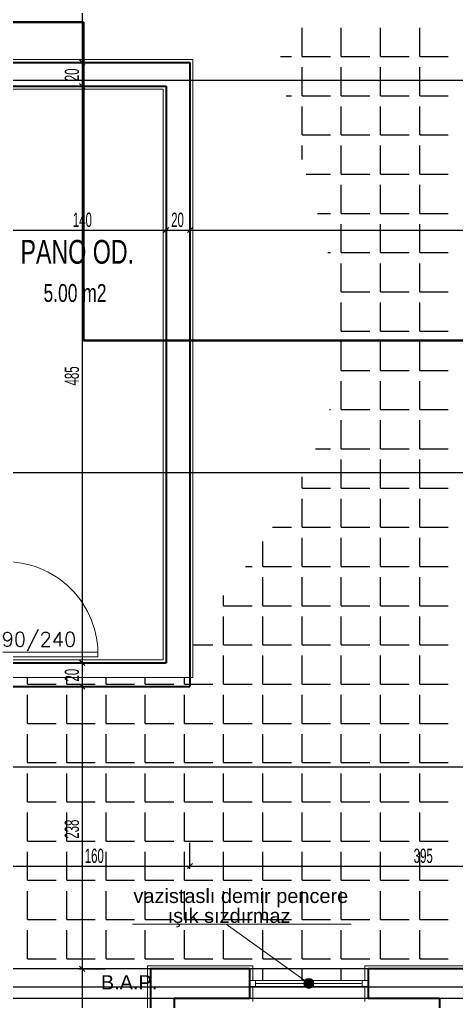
# Model space of a CAD drawing. Header units: inches. Extents: x -7543 to -822, y 102837 to 190349.
# Drawn here: x -836.2318 to -836.1951, y 102837.1852 to 102837.2678 of the extents above; entities that cross this region are included whole.
import ezdxf

# ---------------------------------------------------------------- set-up
doc = ezdxf.new("R2010")
doc.units = ezdxf.units.IN
doc.header["$MEASUREMENT"] = 0
doc.linetypes.add('DASHDOTX2', pattern=[2, 1, -0.5, 0, -0.5])
doc.linetypes.add('DASHED', pattern=[19.05, 12.7, -6.35])
doc.layers.get('Defpoints').update_dxf_attribs({"lineweight": 25})
for name, color, linetype, lineweight in [('AKS', 1, 'Continuous', 25), ('ICOL', 55, 'Continuous', 25), ('KESİT', 7, 'Continuous', 40), ('SIVA', 150, 'Continuous', 15), ('TARAMA', 8, 'Continuous', 25), ('YAZI', 7, 'Continuous', 25)]:
    doc.layers.add(name, color=color, linetype=linetype, lineweight=lineweight)
for name, color, linetype, lineweight, true_color in [('DUVAR', 7, 'Continuous', 35, 0xfc4642), ('KAPI', 7, 'Continuous', 18, 0xffb360), ('PENCERE', 7, 'Continuous', 18, 0xffb360)]:
    doc.layers.add(name, color=color, linetype=linetype, lineweight=lineweight, true_color=true_color)
doc.styles.add('arıal', font='arial.ttf', dxfattribs={"width": 0.7})
doc.styles.add('OLCU', font='tromand.shx', dxfattribs={"width": 0.6, "height": 12})
doc.styles.add('style5', font='arial.ttf', dxfattribs={"height": 1.25})
doc.styles.add('TURKCE', font='arial.ttf')
doc.styles.add('TXTX', font='TXTX')

msp = doc.modelspace()

# ---------------------------------------------------------------- hatches: boundary and pattern name
at = {"layer": 'PENCERE'}
msp.add_hatch(color=256, dxfattribs=at).paths.add_polyline_path([(-836.207494, 102837.186287, 1), (-836.207494, 102837.187112, 1)])

# ---------------------------------------------------------------- linework, layer by layer
at = {"layer": 'AKS', "linetype": 'DASHDOTX2', "ltscale": 10}
for p, q in [((-836.36717, 102837.262675), (-836.119115, 102837.262675)), ((-836.36717, 102837.229681), (-836.119115, 102837.229681)), ((-836.36717, 102837.204925), (-836.119115, 102837.204925)), ((-836.366996, 102837.186425), (-836.119115, 102837.186425))]:
    msp.add_line(p, q, dxfattribs=at)
at = {"layer": 'Defpoints'}
for p, q in [((-836.217494, 102837.264177), (-836.238494, 102837.264177)), ((-836.217494, 102837.211675), (-836.217494, 102837.264177)), ((-836.233494, 102837.211675), (-836.217494, 102837.211675)), ((-836.177994, 102837.187925), (-836.236994, 102837.187925)), ((-836.160994, 102837.185425), (-836.335994, 102837.185425))]:
    msp.add_line(p, q, dxfattribs=at)
at = {"layer": 'DUVAR'}
for p, q in [((-836.233494, 102837.264177), (-836.217494, 102837.264177)), ((-836.217494, 102837.264177), (-836.217494, 102837.211675)), ((-836.233494, 102837.262177), (-836.219494, 102837.262177)), ((-836.219494, 102837.262177), (-836.219494, 102837.213675)), ((-836.233494, 102837.213675), (-836.219494, 102837.213675)), ((-836.233494, 102837.211675), (-836.217494, 102837.211675)), ((-836.212494, 102837.187925), (-836.220822, 102837.187925)), ((-836.220822, 102837.187925), (-836.220822, 102837.177425)), ((-836.212494, 102837.187925), (-836.212494, 102837.185425)), ((-836.212494, 102837.1877), (-836.212494, 102837.1857)), ((-836.177994, 102837.187925), (-836.202494, 102837.187925)), ((-836.202494, 102837.187925), (-836.202494, 102837.185425)), ((-836.202494, 102837.1877), (-836.202494, 102837.1857)), ((-836.212494, 102837.185425), (-836.218822, 102837.185425)), ((-836.218822, 102837.185425), (-836.218822, 102837.179425)), ((-836.196494, 102837.185425), (-836.202494, 102837.185425)), ((-836.196494, 102837.185425), (-836.196494, 102837.179425))]:
    msp.add_line(p, q, dxfattribs=at)
at = {"layer": 'ICOL'}
for p, q in [((-836.226573, 102837.289097), (-836.226573, 102837.264255)), ((-836.226807, 102837.264177), (-836.224623, 102837.264177)), ((-836.226807, 102837.264177), (-836.224623, 102837.264177)), ((-836.226794, 102837.264398), (-836.226352, 102837.263957)), ((-836.226794, 102837.264398), (-836.226352, 102837.263957)), ((-836.226573, 102837.264099), (-836.226573, 102837.262255)), ((-836.226794, 102837.262398), (-836.226352, 102837.261957)), ((-836.226794, 102837.262398), (-836.226352, 102837.261957)), ((-836.226807, 102837.262177), (-836.224623, 102837.262177)), ((-836.226807, 102837.262177), (-836.224623, 102837.262177)), ((-836.226573, 102837.262099), (-836.226573, 102837.213753)), ((-836.219494, 102837.24984), (-836.219494, 102837.252024)), ((-836.219494, 102837.24984), (-836.219494, 102837.252024)), ((-836.217494, 102837.24984), (-836.217494, 102837.252024)), ((-836.217494, 102837.24984), (-836.217494, 102837.252024)), ((-836.233416, 102837.250074), (-836.219572, 102837.250074)), ((-836.219714, 102837.249854), (-836.219273, 102837.250295)), ((-836.219714, 102837.249854), (-836.219273, 102837.250295)), ((-836.219416, 102837.250074), (-836.217572, 102837.250074)), ((-836.217714, 102837.249854), (-836.217273, 102837.250295)), ((-836.217714, 102837.249854), (-836.217273, 102837.250295)), ((-836.217416, 102837.250074), (-836.163572, 102837.250074)), ((-836.226807, 102837.213675), (-836.224623, 102837.213675)), ((-836.226807, 102837.213675), (-836.224623, 102837.213675)), ((-836.226794, 102837.213895), (-836.226352, 102837.213454)), ((-836.226794, 102837.213895), (-836.226352, 102837.213454)), ((-836.226573, 102837.213597), (-836.226573, 102837.211753)), ((-836.226807, 102837.211675), (-836.224623, 102837.211675)), ((-836.226807, 102837.211675), (-836.224623, 102837.211675)), ((-836.226794, 102837.211895), (-836.226352, 102837.211454)), ((-836.226794, 102837.211895), (-836.226352, 102837.211454)), ((-836.226573, 102837.211597), (-836.226573, 102837.188003)), ((-836.217494, 102837.19634), (-836.217494, 102837.198524)), ((-836.217494, 102837.19634), (-836.217494, 102837.198524)), ((-836.233416, 102837.196574), (-836.217572, 102837.196574)), ((-836.217714, 102837.196354), (-836.217273, 102837.196795)), ((-836.217714, 102837.196354), (-836.217273, 102837.196795)), ((-836.217416, 102837.196574), (-836.178072, 102837.196574)), ((-836.226794, 102837.188145), (-836.226352, 102837.187704)), ((-836.226794, 102837.188145), (-836.226352, 102837.187704)), ((-836.226807, 102837.187925), (-836.224623, 102837.187925)), ((-836.226807, 102837.187925), (-836.224623, 102837.187925)), ((-836.226573, 102837.187847), (-836.226573, 102837.169571))]:
    msp.add_line(p, q, dxfattribs=at)
at = {"layer": 'KAPI'}
for p, q in [((-836.233241, 102837.214575), (-836.225241, 102837.214575)), ((-836.225241, 102837.214575), (-836.225241, 102837.214175)), ((-836.233241, 102837.214175), (-836.225241, 102837.214175))]:
    msp.add_line(p, q, dxfattribs=at)
msp.add_arc((-836.233041, 102837.214375), 0.007803, 358.5312, 91.4688, dxfattribs=at)
at = {"layer": 'KESİT', "linetype": 'DASHED'}
for p, q in [((-836.270745, 102837.267573), (-836.226458, 102837.267573)), ((-836.226458, 102837.267573), (-836.226458, 102837.240768)), ((-836.226458, 102837.240768), (-836.132072, 102837.240768))]:
    msp.add_line(p, q, dxfattribs=at)
at = {"layer": 'PENCERE'}
for p, q in [((-836.222338, 102837.191672), (-836.203924, 102837.191672)), ((-836.214458, 102837.191672), (-836.207494, 102837.1867)), ((-836.202494, 102837.18695), (-836.212494, 102837.18695)), ((-836.202494, 102837.18645), (-836.212494, 102837.18645)), ((-836.211994, 102837.18645), (-836.211994, 102837.18695)), ((-836.207744, 102837.1867), (-836.211994, 102837.1867)), ((-836.207744, 102837.18645), (-836.207744, 102837.18695)), ((-836.207494, 102837.18645), (-836.207494, 102837.18695)), ((-836.207244, 102837.18645), (-836.207244, 102837.18695)), ((-836.202994, 102837.1867), (-836.207244, 102837.1867)), ((-836.202994, 102837.18695), (-836.202994, 102837.18645)), ((-836.202994, 102837.18645), (-836.202994, 102837.18695))]:
    msp.add_line(p, q, dxfattribs=at)
msp.add_circle((-836.207494, 102837.1867), 0.000413, dxfattribs=at)
at = {"layer": 'SIVA'}
for p, q in [((-836.238794, 102837.264425), (-836.217244, 102837.264425)), ((-836.217244, 102837.264425), (-836.217244, 102837.212425)), ((-836.219744, 102837.261927), (-836.233244, 102837.261927)), ((-836.219744, 102837.213925), (-836.219744, 102837.261927)), ((-836.233241, 102837.213925), (-836.219744, 102837.213925)), ((-836.233241, 102837.212425), (-836.217244, 102837.212425)), ((-836.212194, 102837.188175), (-836.221072, 102837.188175)), ((-836.221072, 102837.188175), (-836.221072, 102837.169743)), ((-836.212194, 102837.188175), (-836.212194, 102837.18695)), ((-836.178244, 102837.188175), (-836.202794, 102837.188175)), ((-836.202794, 102837.18695), (-836.202794, 102837.188175)), ((-836.212194, 102837.18645), (-836.212194, 102837.185175)), ((-836.202794, 102837.185175), (-836.202794, 102837.18645))]:
    msp.add_line(p, q, dxfattribs=at)
at = {"layer": 'TARAMA'}
for p, q in [((-836.208061, 102837.264672), (-836.208061, 102837.267072)), ((-836.204761, 102837.264672), (-836.204761, 102837.267072)), ((-836.201461, 102837.264672), (-836.201461, 102837.267072)), ((-836.198161, 102837.264672), (-836.198161, 102837.267072)), ((-836.209887, 102837.264672), (-836.208961, 102837.264672)), ((-836.208061, 102837.264672), (-836.205661, 102837.264672)), ((-836.204761, 102837.264672), (-836.202361, 102837.264672)), ((-836.201461, 102837.264672), (-836.199061, 102837.264672)), ((-836.198161, 102837.264672), (-836.195761, 102837.264672)), ((-836.208061, 102837.261372), (-836.208061, 102837.263772)), ((-836.204761, 102837.261372), (-836.204761, 102837.263772)), ((-836.201461, 102837.261372), (-836.201461, 102837.263772)), ((-836.198161, 102837.261372), (-836.198161, 102837.263772)), ((-836.209396, 102837.261372), (-836.208961, 102837.261372)), ((-836.208061, 102837.261372), (-836.205661, 102837.261372)), ((-836.204761, 102837.261372), (-836.202361, 102837.261372)), ((-836.201461, 102837.261372), (-836.199061, 102837.261372)), ((-836.198161, 102837.261372), (-836.195761, 102837.261372)), ((-836.208061, 102837.258072), (-836.208061, 102837.260472)), ((-836.204761, 102837.258072), (-836.204761, 102837.260472)), ((-836.201461, 102837.258072), (-836.201461, 102837.260472)), ((-836.198161, 102837.258072), (-836.198161, 102837.260472)), ((-836.208061, 102837.258072), (-836.205661, 102837.258072)), ((-836.204761, 102837.258072), (-836.202361, 102837.258072)), ((-836.201461, 102837.258072), (-836.199061, 102837.258072)), ((-836.198161, 102837.258072), (-836.195761, 102837.258072)), ((-836.208061, 102837.256015), (-836.208061, 102837.257172)), ((-836.204761, 102837.254772), (-836.204761, 102837.257172)), ((-836.201461, 102837.254772), (-836.201461, 102837.257172)), ((-836.198161, 102837.254772), (-836.198161, 102837.257172)), ((-836.207705, 102837.254772), (-836.205661, 102837.254772)), ((-836.204761, 102837.254772), (-836.202361, 102837.254772)), ((-836.201461, 102837.254772), (-836.199061, 102837.254772)), ((-836.198161, 102837.254772), (-836.195761, 102837.254772)), ((-836.204761, 102837.251472), (-836.204761, 102837.253872)), ((-836.201461, 102837.251472), (-836.201461, 102837.253872)), ((-836.198161, 102837.251472), (-836.198161, 102837.253872)), ((-836.206755, 102837.251472), (-836.205661, 102837.251472)), ((-836.204761, 102837.251472), (-836.202361, 102837.251472)), ((-836.201461, 102837.251472), (-836.199061, 102837.251472)), ((-836.198161, 102837.251472), (-836.195761, 102837.251472)), ((-836.204761, 102837.248172), (-836.204761, 102837.250572)), ((-836.201461, 102837.248172), (-836.201461, 102837.250572)), ((-836.198161, 102837.248172), (-836.198161, 102837.250572)), ((-836.205892, 102837.248172), (-836.205661, 102837.248172)), ((-836.204761, 102837.248172), (-836.202361, 102837.248172)), ((-836.201461, 102837.248172), (-836.199061, 102837.248172)), ((-836.198161, 102837.248172), (-836.195761, 102837.248172)), ((-836.204761, 102837.244872), (-836.204761, 102837.247272)), ((-836.201461, 102837.244872), (-836.201461, 102837.247272)), ((-836.198161, 102837.244872), (-836.198161, 102837.247272)), ((-836.204761, 102837.244872), (-836.202361, 102837.244872)), ((-836.201461, 102837.244872), (-836.199061, 102837.244872)), ((-836.198161, 102837.244872), (-836.195761, 102837.244872)), ((-836.204761, 102837.241572), (-836.204761, 102837.243972)), ((-836.201461, 102837.241572), (-836.201461, 102837.243972)), ((-836.198161, 102837.241572), (-836.198161, 102837.243972)), ((-836.204761, 102837.241572), (-836.202361, 102837.241572)), ((-836.201461, 102837.241572), (-836.199061, 102837.241572)), ((-836.198161, 102837.241572), (-836.195761, 102837.241572)), ((-836.204761, 102837.238272), (-836.204761, 102837.240672)), ((-836.201461, 102837.238272), (-836.201461, 102837.240672)), ((-836.198161, 102837.238272), (-836.198161, 102837.240672)), ((-836.204761, 102837.238272), (-836.202361, 102837.238272)), ((-836.201461, 102837.238272), (-836.199061, 102837.238272)), ((-836.198161, 102837.238272), (-836.195761, 102837.238272)), ((-836.204761, 102837.234972), (-836.204761, 102837.237372)), ((-836.201461, 102837.234972), (-836.201461, 102837.237372)), ((-836.198161, 102837.234972), (-836.198161, 102837.237372)), ((-836.205761, 102837.234972), (-836.205661, 102837.234972)), ((-836.204761, 102837.234972), (-836.202361, 102837.234972)), ((-836.201461, 102837.234972), (-836.199061, 102837.234972)), ((-836.198161, 102837.234972), (-836.195761, 102837.234972)), ((-836.204761, 102837.231672), (-836.204761, 102837.234072)), ((-836.201461, 102837.231672), (-836.201461, 102837.234072)), ((-836.198161, 102837.231672), (-836.198161, 102837.234072)), ((-836.206943, 102837.231672), (-836.205661, 102837.231672)), ((-836.204761, 102837.231672), (-836.202361, 102837.231672)), ((-836.201461, 102837.231672), (-836.199061, 102837.231672)), ((-836.198161, 102837.231672), (-836.195761, 102837.231672)), ((-836.204761, 102837.228372), (-836.204761, 102837.230772)), ((-836.201461, 102837.228372), (-836.201461, 102837.230772)), ((-836.198161, 102837.228372), (-836.198161, 102837.230772)), ((-836.208061, 102837.228372), (-836.208061, 102837.229312)), ((-836.208061, 102837.228372), (-836.205661, 102837.228372)), ((-836.204761, 102837.228372), (-836.202361, 102837.228372)), ((-836.201461, 102837.228372), (-836.199061, 102837.228372)), ((-836.198161, 102837.228372), (-836.195761, 102837.228372)), ((-836.208061, 102837.225072), (-836.208061, 102837.227472)), ((-836.204761, 102837.225072), (-836.204761, 102837.227472)), ((-836.201461, 102837.225072), (-836.201461, 102837.227472)), ((-836.198161, 102837.225072), (-836.198161, 102837.227472)), ((-836.210555, 102837.225072), (-836.208961, 102837.225072)), ((-836.208061, 102837.225072), (-836.205661, 102837.225072)), ((-836.204761, 102837.225072), (-836.202361, 102837.225072)), ((-836.201461, 102837.225072), (-836.199061, 102837.225072)), ((-836.198161, 102837.225072), (-836.195761, 102837.225072)), ((-836.211361, 102837.221772), (-836.211361, 102837.223864)), ((-836.208061, 102837.221772), (-836.208061, 102837.224172)), ((-836.204761, 102837.221772), (-836.204761, 102837.224172)), ((-836.201461, 102837.221772), (-836.201461, 102837.224172)), ((-836.198161, 102837.221772), (-836.198161, 102837.224172)), ((-836.212834, 102837.221772), (-836.212261, 102837.221772)), ((-836.211361, 102837.221772), (-836.208961, 102837.221772)), ((-836.208061, 102837.221772), (-836.205661, 102837.221772)), ((-836.204761, 102837.221772), (-836.202361, 102837.221772)), ((-836.201461, 102837.221772), (-836.199061, 102837.221772)), ((-836.198161, 102837.221772), (-836.195761, 102837.221772)), ((-836.211361, 102837.218472), (-836.211361, 102837.220872)), ((-836.208061, 102837.218472), (-836.208061, 102837.220872)), ((-836.204761, 102837.218472), (-836.204761, 102837.220872)), ((-836.201461, 102837.218472), (-836.201461, 102837.220872)), ((-836.198161, 102837.218472), (-836.198161, 102837.220872)), ((-836.214661, 102837.218472), (-836.214661, 102837.219319)), ((-836.214661, 102837.218472), (-836.212261, 102837.218472)), ((-836.211361, 102837.218472), (-836.208961, 102837.218472)), ((-836.208061, 102837.218472), (-836.205661, 102837.218472)), ((-836.204761, 102837.218472), (-836.202361, 102837.218472)), ((-836.201461, 102837.218472), (-836.199061, 102837.218472)), ((-836.198161, 102837.218472), (-836.195761, 102837.218472)), ((-836.214661, 102837.215172), (-836.214661, 102837.217572)), ((-836.211361, 102837.215172), (-836.211361, 102837.217572)), ((-836.208061, 102837.215172), (-836.208061, 102837.217572)), ((-836.204761, 102837.215172), (-836.204761, 102837.217572)), ((-836.201461, 102837.215172), (-836.201461, 102837.217572)), ((-836.198161, 102837.215172), (-836.198161, 102837.217572)), ((-836.217244, 102837.215172), (-836.215561, 102837.215172)), ((-836.214661, 102837.215172), (-836.212261, 102837.215172)), ((-836.211361, 102837.215172), (-836.208961, 102837.215172)), ((-836.208061, 102837.215172), (-836.205661, 102837.215172)), ((-836.204761, 102837.215172), (-836.202361, 102837.215172)), ((-836.201461, 102837.215172), (-836.199061, 102837.215172)), ((-836.198161, 102837.215172), (-836.195761, 102837.215172)), ((-836.214661, 102837.211872), (-836.214661, 102837.214272)), ((-836.211361, 102837.211872), (-836.211361, 102837.214272)), ((-836.208061, 102837.211872), (-836.208061, 102837.214272)), ((-836.204761, 102837.211872), (-836.204761, 102837.214272)), ((-836.201461, 102837.211872), (-836.201461, 102837.214272)), ((-836.198161, 102837.211872), (-836.198161, 102837.214272)), ((-836.231161, 102837.211872), (-836.231161, 102837.212425)), ((-836.227861, 102837.211872), (-836.227861, 102837.212425)), ((-836.224561, 102837.211872), (-836.224561, 102837.212425)), ((-836.221261, 102837.211872), (-836.221261, 102837.212425)), ((-836.217961, 102837.211872), (-836.217961, 102837.212425)), ((-836.231161, 102837.211872), (-836.228761, 102837.211872)), ((-836.227861, 102837.211872), (-836.225461, 102837.211872)), ((-836.224561, 102837.211872), (-836.222161, 102837.211872)), ((-836.221261, 102837.211872), (-836.218861, 102837.211872)), ((-836.217961, 102837.211872), (-836.215561, 102837.211872)), ((-836.214661, 102837.211872), (-836.212261, 102837.211872)), ((-836.211361, 102837.211872), (-836.208961, 102837.211872)), ((-836.208061, 102837.211872), (-836.205661, 102837.211872)), ((-836.204761, 102837.211872), (-836.202361, 102837.211872)), ((-836.201461, 102837.211872), (-836.199061, 102837.211872)), ((-836.198161, 102837.211872), (-836.195761, 102837.211872)), ((-836.231161, 102837.208572), (-836.231161, 102837.210972)), ((-836.227861, 102837.208572), (-836.227861, 102837.210972)), ((-836.224561, 102837.208572), (-836.224561, 102837.210972)), ((-836.221261, 102837.208572), (-836.221261, 102837.210972)), ((-836.217961, 102837.208572), (-836.217961, 102837.210972)), ((-836.214661, 102837.208572), (-836.214661, 102837.210972)), ((-836.211361, 102837.208572), (-836.211361, 102837.210972)), ((-836.208061, 102837.208572), (-836.208061, 102837.210972)), ((-836.204761, 102837.208572), (-836.204761, 102837.210972)), ((-836.201461, 102837.208572), (-836.201461, 102837.210972)), ((-836.198161, 102837.208572), (-836.198161, 102837.210972)), ((-836.231161, 102837.208572), (-836.228761, 102837.208572)), ((-836.227861, 102837.208572), (-836.225461, 102837.208572)), ((-836.224561, 102837.208572), (-836.222161, 102837.208572)), ((-836.221261, 102837.208572), (-836.218861, 102837.208572)), ((-836.217961, 102837.208572), (-836.215561, 102837.208572)), ((-836.214661, 102837.208572), (-836.212261, 102837.208572)), ((-836.211361, 102837.208572), (-836.208961, 102837.208572)), ((-836.208061, 102837.208572), (-836.205661, 102837.208572)), ((-836.204761, 102837.208572), (-836.202361, 102837.208572)), ((-836.201461, 102837.208572), (-836.199061, 102837.208572)), ((-836.198161, 102837.208572), (-836.195761, 102837.208572)), ((-836.231161, 102837.205272), (-836.231161, 102837.207672)), ((-836.227861, 102837.205272), (-836.227861, 102837.207672)), ((-836.224561, 102837.205272), (-836.224561, 102837.207672)), ((-836.221261, 102837.205272), (-836.221261, 102837.207672)), ((-836.217961, 102837.205272), (-836.217961, 102837.207672)), ((-836.214661, 102837.205272), (-836.214661, 102837.207672)), ((-836.211361, 102837.205272), (-836.211361, 102837.207672)), ((-836.208061, 102837.205272), (-836.208061, 102837.207672)), ((-836.204761, 102837.205272), (-836.204761, 102837.207672)), ((-836.201461, 102837.205272), (-836.201461, 102837.207672)), ((-836.198161, 102837.205272), (-836.198161, 102837.207672)), ((-836.231161, 102837.205272), (-836.228761, 102837.205272)), ((-836.227861, 102837.205272), (-836.225461, 102837.205272)), ((-836.224561, 102837.205272), (-836.222161, 102837.205272)), ((-836.221261, 102837.205272), (-836.218861, 102837.205272)), ((-836.217961, 102837.205272), (-836.215561, 102837.205272)), ((-836.214661, 102837.205272), (-836.212261, 102837.205272)), ((-836.211361, 102837.205272), (-836.208961, 102837.205272)), ((-836.208061, 102837.205272), (-836.205661, 102837.205272)), ((-836.204761, 102837.205272), (-836.202361, 102837.205272)), ((-836.201461, 102837.205272), (-836.199061, 102837.205272)), ((-836.198161, 102837.205272), (-836.195761, 102837.205272)), ((-836.231161, 102837.201972), (-836.231161, 102837.204372)), ((-836.227861, 102837.201972), (-836.227861, 102837.204372)), ((-836.224561, 102837.201972), (-836.224561, 102837.204372)), ((-836.221261, 102837.201972), (-836.221261, 102837.204372)), ((-836.217961, 102837.201972), (-836.217961, 102837.204372)), ((-836.214661, 102837.201972), (-836.214661, 102837.204372)), ((-836.211361, 102837.201972), (-836.211361, 102837.204372)), ((-836.208061, 102837.201972), (-836.208061, 102837.204372)), ((-836.204761, 102837.201972), (-836.204761, 102837.204372)), ((-836.201461, 102837.201972), (-836.201461, 102837.204372)), ((-836.198161, 102837.201972), (-836.198161, 102837.204372)), ((-836.231161, 102837.201972), (-836.228761, 102837.201972)), ((-836.227861, 102837.201972), (-836.225461, 102837.201972)), ((-836.224561, 102837.201972), (-836.222161, 102837.201972)), ((-836.221261, 102837.201972), (-836.218861, 102837.201972)), ((-836.217961, 102837.201972), (-836.215561, 102837.201972)), ((-836.214661, 102837.201972), (-836.212261, 102837.201972)), ((-836.211361, 102837.201972), (-836.208961, 102837.201972)), ((-836.208061, 102837.201972), (-836.205661, 102837.201972)), ((-836.204761, 102837.201972), (-836.202361, 102837.201972)), ((-836.201461, 102837.201972), (-836.199061, 102837.201972)), ((-836.198161, 102837.201972), (-836.195761, 102837.201972)), ((-836.231161, 102837.198672), (-836.231161, 102837.201072)), ((-836.227861, 102837.198672), (-836.227861, 102837.201072)), ((-836.224561, 102837.198672), (-836.224561, 102837.201072)), ((-836.221261, 102837.198672), (-836.221261, 102837.201072)), ((-836.217961, 102837.198672), (-836.217961, 102837.201072)), ((-836.214661, 102837.198672), (-836.214661, 102837.201072)), ((-836.211361, 102837.198672), (-836.211361, 102837.201072)), ((-836.208061, 102837.198672), (-836.208061, 102837.201072)), ((-836.204761, 102837.198672), (-836.204761, 102837.201072)), ((-836.201461, 102837.198672), (-836.201461, 102837.201072)), ((-836.198161, 102837.198672), (-836.198161, 102837.201072)), ((-836.231161, 102837.198672), (-836.228761, 102837.198672)), ((-836.227861, 102837.198672), (-836.225461, 102837.198672)), ((-836.224561, 102837.198672), (-836.222161, 102837.198672)), ((-836.221261, 102837.198672), (-836.218861, 102837.198672)), ((-836.217961, 102837.198672), (-836.215561, 102837.198672)), ((-836.214661, 102837.198672), (-836.212261, 102837.198672)), ((-836.211361, 102837.198672), (-836.208961, 102837.198672)), ((-836.208061, 102837.198672), (-836.205661, 102837.198672)), ((-836.204761, 102837.198672), (-836.202361, 102837.198672)), ((-836.201461, 102837.198672), (-836.199061, 102837.198672)), ((-836.198161, 102837.198672), (-836.195761, 102837.198672)), ((-836.231161, 102837.195372), (-836.231161, 102837.197772)), ((-836.227861, 102837.195372), (-836.227861, 102837.197772)), ((-836.224561, 102837.195372), (-836.224561, 102837.197772)), ((-836.221261, 102837.195372), (-836.221261, 102837.197772)), ((-836.217961, 102837.195372), (-836.217961, 102837.197772)), ((-836.214661, 102837.195372), (-836.214661, 102837.197772)), ((-836.211361, 102837.195372), (-836.211361, 102837.197772)), ((-836.208061, 102837.195372), (-836.208061, 102837.197772)), ((-836.204761, 102837.195372), (-836.204761, 102837.197772)), ((-836.201461, 102837.195372), (-836.201461, 102837.197772)), ((-836.198161, 102837.195372), (-836.198161, 102837.197772)), ((-836.231161, 102837.195372), (-836.228761, 102837.195372)), ((-836.227861, 102837.195372), (-836.225461, 102837.195372)), ((-836.224561, 102837.195372), (-836.222161, 102837.195372)), ((-836.221261, 102837.195372), (-836.218861, 102837.195372)), ((-836.217961, 102837.195372), (-836.215561, 102837.195372)), ((-836.214661, 102837.195372), (-836.212261, 102837.195372)), ((-836.211361, 102837.195372), (-836.208961, 102837.195372)), ((-836.208061, 102837.195372), (-836.205661, 102837.195372)), ((-836.204761, 102837.195372), (-836.202361, 102837.195372)), ((-836.201461, 102837.195372), (-836.199061, 102837.195372)), ((-836.198161, 102837.195372), (-836.195761, 102837.195372)), ((-836.231161, 102837.192072), (-836.231161, 102837.194472)), ((-836.227861, 102837.192072), (-836.227861, 102837.194472)), ((-836.224561, 102837.192072), (-836.224561, 102837.194472)), ((-836.221261, 102837.192072), (-836.221261, 102837.194472)), ((-836.217961, 102837.192072), (-836.217961, 102837.194472)), ((-836.214661, 102837.192072), (-836.214661, 102837.194472)), ((-836.211361, 102837.192072), (-836.211361, 102837.194472)), ((-836.208061, 102837.192072), (-836.208061, 102837.194472)), ((-836.204761, 102837.192072), (-836.204761, 102837.194472)), ((-836.201461, 102837.192072), (-836.201461, 102837.194472)), ((-836.198161, 102837.192072), (-836.198161, 102837.194472)), ((-836.231161, 102837.192072), (-836.228761, 102837.192072)), ((-836.227861, 102837.192072), (-836.225461, 102837.192072)), ((-836.224561, 102837.192072), (-836.222161, 102837.192072)), ((-836.221261, 102837.192072), (-836.218861, 102837.192072)), ((-836.217961, 102837.192072), (-836.215561, 102837.192072)), ((-836.214661, 102837.192072), (-836.212261, 102837.192072)), ((-836.211361, 102837.192072), (-836.208961, 102837.192072)), ((-836.208061, 102837.192072), (-836.205661, 102837.192072)), ((-836.204761, 102837.192072), (-836.202361, 102837.192072)), ((-836.201461, 102837.192072), (-836.199061, 102837.192072)), ((-836.198161, 102837.192072), (-836.195761, 102837.192072)), ((-836.231161, 102837.188772), (-836.231161, 102837.191172)), ((-836.227861, 102837.188772), (-836.227861, 102837.191172)), ((-836.224561, 102837.188772), (-836.224561, 102837.191172)), ((-836.221261, 102837.188772), (-836.221261, 102837.191172)), ((-836.217961, 102837.188772), (-836.217961, 102837.191172)), ((-836.214661, 102837.188772), (-836.214661, 102837.191172)), ((-836.211361, 102837.188772), (-836.211361, 102837.191172)), ((-836.208061, 102837.188772), (-836.208061, 102837.191172)), ((-836.204761, 102837.188772), (-836.204761, 102837.191172)), ((-836.201461, 102837.188772), (-836.201461, 102837.191172)), ((-836.198161, 102837.188772), (-836.198161, 102837.191172)), ((-836.231161, 102837.188772), (-836.228761, 102837.188772)), ((-836.227861, 102837.188772), (-836.225461, 102837.188772)), ((-836.224561, 102837.188772), (-836.222161, 102837.188772)), ((-836.221261, 102837.188772), (-836.218861, 102837.188772)), ((-836.217961, 102837.188772), (-836.215561, 102837.188772)), ((-836.214661, 102837.188772), (-836.212261, 102837.188772)), ((-836.211361, 102837.188772), (-836.208961, 102837.188772)), ((-836.208061, 102837.188772), (-836.205661, 102837.188772)), ((-836.204761, 102837.188772), (-836.202361, 102837.188772)), ((-836.201461, 102837.188772), (-836.199061, 102837.188772)), ((-836.198161, 102837.188772), (-836.195761, 102837.188772)), ((-836.211361, 102837.18695), (-836.211361, 102837.187872)), ((-836.208061, 102837.18695), (-836.208061, 102837.187872)), ((-836.204761, 102837.18695), (-836.204761, 102837.187872))]:
    msp.add_line(p, q, dxfattribs=at)

# ---------------------------------------------------------------- texts
at = {"layer": 'ICOL', "style": 'OLCU', "width": 0.6}
for s, p in [('20', (-836.226837, 102837.262594)), ('485', (-836.226837, 102837.237)), ('20', (-836.226837, 102837.212092)), ('238', (-836.226837, 102837.198874))]:
    msp.add_text(s, height=0.0012, rotation=90, dxfattribs=at).set_placement(p)
for s, p in [('140', (-836.227351, 102837.250338)), ('20', (-836.219076, 102837.250338)), ('160', (-836.226351, 102837.196838)), ('395', (-836.198669, 102837.196838))]:
    msp.add_text(s, height=0.0012, dxfattribs=at).set_placement(p)
at = {"layer": 'KAPI', "style": 'TXTX'}
msp.add_text('90/240', height=0.0012, dxfattribs=at).set_placement((-836.233343, 102837.215047))
at = {"layer": 'PENCERE', "style": 'style5'}
for s, p in [('vazistaslı demir pencere', (-836.222251, 102837.193465)), ('ışık sızdırmaz ', (-836.219376, 102837.191795))]:
    msp.add_text(s, height=0.0012, dxfattribs=at).set_placement(p)
at = {"layer": 'YAZI', "style": 'arıal', "width": 0.7}
for s, height, p in [('PANO OD.', 0.002, (-836.231758, 102837.247244)), ('5.00 m2', 0.0015, (-836.229817, 102837.24403, -0.005842))]:
    msp.add_text(s, height=height, dxfattribs=at).set_placement(p)
at = {"layer": 'YAZI', "style": 'TURKCE'}
msp.add_text('B.A.P.', height=0.0012, dxfattribs=at).set_placement((-836.224992, 102837.18619))

doc.saveas('drawing.dxf')
